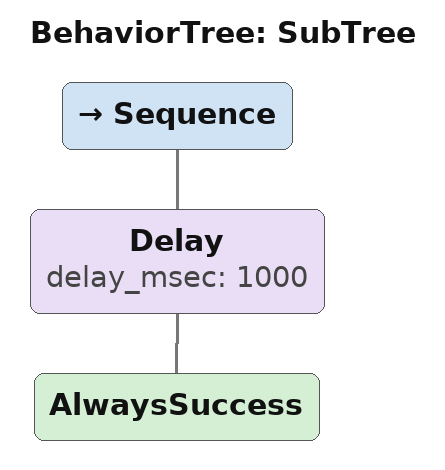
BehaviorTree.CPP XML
<root BTCPP_format="4">
    <BehaviorTree ID="SubTree">
        <Sequence>
            <Delay delay_msec="1000">
                <AlwaysSuccess />
            </Delay>
        </Sequence>
    </BehaviorTree>
</root>
